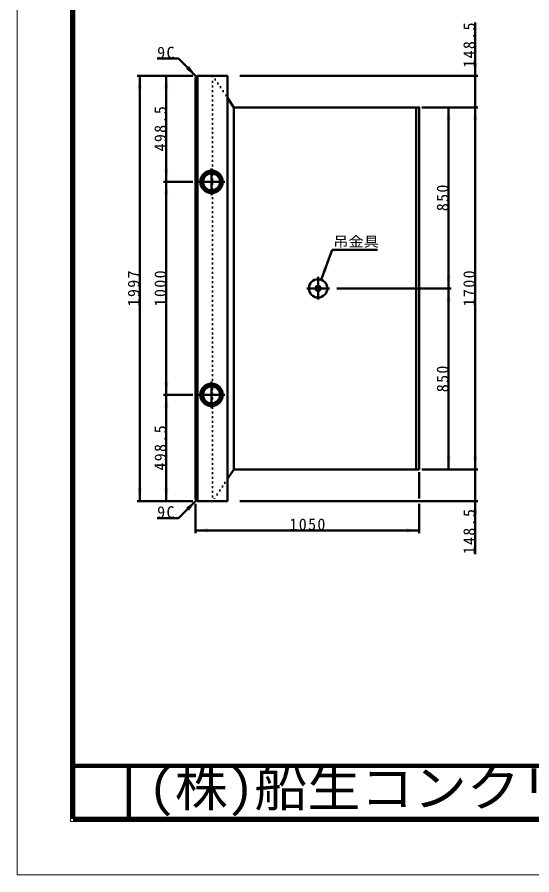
# Model space of a CAD drawing. Units: millimetres, scale not verified, with parts at other scales. Extents: x -2102 to 2102, y -1485 to 1485.
# Drawn here: x -2102 to -1136, y -1485 to 126 of the extents above; entities that cross this region are included whole.
import ezdxf
from ezdxf.enums import TextEntityAlignment as Align

# ---------------------------------------------------------------- set-up
doc = ezdxf.new("R2010")
doc.units = ezdxf.units.MM
doc.header["$LTSCALE"] = 5
doc.linetypes.add('DOTTED', pattern=[1.75, 0.25, -1.5])
doc.linetypes.add('LONG_DASHED_DOTTED', pattern=[15.25, 12, -1.5, 0.25, -1.5])
doc.layers.add('0-0_V-nasSTD', color=7, linetype='Continuous', lineweight=50)
doc.layers.add('0-1_0', color=7, linetype='Continuous', lineweight=100)
doc.styles.add('ＭＳ ゴシック', font='')
doc.styles.get('ＭＳ ゴシック').set_extended_font_data('MS Gothic')

msp = doc.modelspace()

# ---------------------------------------------------------------- linework, layer by layer
at = {"layer": '0-0_V-nasSTD', "lineweight": 100}
for p, q in [((-1997.5, 1380), (-1997.5, -1380)), ((-1997.5, -1380), (1997.5, -1380))]:
    msp.add_line(p, q, dxfattribs=at)
at = {"layer": '0-0_V-nasSTD'}
for p, q in [((-1242.404, 15.769), (-1242.404, 115.769)), ((-1772.404, 15.769), (-1877.404, 15.769)), ((-1872.404, 15.769), (-1872.404, -783.031)), ((-1822.404, -183.631), (-1822.404, 15.769)), ((-1763.804, 15.769), (-1767.404, 12.169)), ((-1767.404, 12.169), (-1767.404, -779.431)), ((-1707.404, 15.769), (-1763.804, 15.769)), ((-1763.804, 15.769), (-1763.804, -783.031)), ((-1707.404, -783.031), (-1707.404, 15.769)), ((-1684.404, 15.769), (-1237.404, 15.769)), ((-1242.404, -43.631), (-1242.404, 15.769)), ((-1707.404, -25.811), (-1695.404, -43.631)), ((-1353.404, -723.631), (-1353.404, -43.631)), ((-1342.404, -43.631), (-1237.404, -43.631)), ((-1292.404, -383.631), (-1292.404, -43.631)), ((-1242.404, -723.631), (-1242.404, -43.631)), ((-1772.404, -183.631), (-1827.404, -183.631)), ((-1822.404, -583.631), (-1822.404, -183.631)), ((-1531.521, -367.468), (-1511, -311.087)), ((-1426, -311.087), (-1511, -311.087)), ((-1502.404, -383.631), (-1287.404, -383.631)), ((-1292.404, -723.631), (-1292.404, -383.631)), ((-1772.404, -583.631), (-1827.404, -583.631)), ((-1822.404, -783.031), (-1822.404, -583.631)), ((-1695.404, -723.631), (-1707.404, -741.451)), ((-1342.404, -723.631), (-1237.404, -723.631)), ((-1242.404, -723.631), (-1242.404, -783.031)), ((-1347.404, -778.031), (-1347.404, -728.631)), ((-1772.404, -783.031), (-1877.404, -783.031)), ((-1767.404, -779.431), (-1763.804, -783.031)), ((-1767.404, -843.031), (-1767.404, -788.031)), ((-1763.804, -783.031), (-1707.404, -783.031)), ((-1684.404, -783.031), (-1237.404, -783.031)), ((-1347.404, -843.031), (-1347.404, -788.031)), ((-1242.404, -783.031), (-1242.404, -883.031)), ((-1347.404, -838.031), (-1767.404, -838.031))]:
    msp.add_line(p, q, dxfattribs=at)
at = {"layer": '0-0_V-nasSTD', "linetype": 'DOTTED'}
for p, q in [((-1735.404, -783.031), (-1735.404, 15.769)), ((-1735.404, 15.769), (-1707.404, -25.811)), ((-1707.404, -741.451), (-1735.404, -783.031))]:
    msp.add_line(p, q, dxfattribs=at)
at = {"layer": '0-0_V-nasSTD', "linetype": 'LONG_DASHED_DOTTED'}
for p, q in [((-1737.404, -158.631), (-1737.404, -208.631)), ((-1762.404, -183.631), (-1712.404, -183.631)), ((-1537.404, -361.831), (-1537.404, -404.231)), ((-1558.604, -383.631), (-1516.204, -383.631)), ((-1737.404, -558.631), (-1737.404, -608.631)), ((-1762.404, -583.631), (-1712.404, -583.631))]:
    msp.add_line(p, q, dxfattribs=at)
at = {"layer": '0-0_V-nasSTD', "lineweight": 18}
for points in [[(-2102.5, -1485), (-2102.5, 1485), (2102.5, 1485), (2102.5, -1485)], [(-2002.5, -1385), (-2002.5, 1385), (2002.5, 1385), (2002.5, -1385)]]:
    msp.add_lwpolyline(points, close=True, dxfattribs=at)
at = {"layer": '0-0_V-nasSTD'}
for points in [[(-1765.604, 13.969), (-1799.545, 47.91), (-1839.545, 47.91)], [(-1347.404, -723.631), (-1347.404, -43.631), (-1695.404, -43.631)], [(-1347.404, -723.631), (-1695.404, -723.631), (-1695.404, -43.631)], [(-1765.604, -781.231), (-1799.545, -815.172), (-1839.545, -815.172)]]:
    msp.add_lwpolyline(points, dxfattribs=at)
for centre, radius in [((-1737.404, -183.631), 21), ((-1737.404, -183.631), 18), ((-1737.404, -183.631), 16), ((-1537.404, -383.631), 17.2), ((-1537.404, -383.631), 5), ((-1737.404, -583.631), 21), ((-1737.404, -583.631), 18), ((-1737.404, -583.631), 16)]:
    msp.add_circle(centre, radius, dxfattribs=at)
for points in [[(-1782.574, 30.939), (-1779.746, 33.768), (-1765.604, 13.969)], [(-1246.404, 39.769), (-1242.404, 15.769), (-1242.404, 39.769)], [(-1242.404, 15.769), (-1242.404, 39.769), (-1238.404, 39.769)], [(-1785.403, 28.111), (-1782.574, 30.939), (-1765.604, 13.969)], [(-1876.404, -8.231), (-1872.404, -8.231), (-1872.404, 15.769)], [(-1872.404, -8.231), (-1872.404, 15.769), (-1868.404, -8.231)], [(-1826.404, -8.231), (-1822.404, -8.231), (-1822.404, 15.769)], [(-1822.404, -8.231), (-1822.404, 15.769), (-1818.404, -8.231)], [(-1296.404, -67.631), (-1292.404, -67.631), (-1292.404, -43.631)], [(-1292.404, -67.631), (-1292.404, -43.631), (-1288.404, -67.631)], [(-1246.404, -67.631), (-1242.404, -67.631), (-1242.404, -43.631)], [(-1242.404, -67.631), (-1242.404, -43.631), (-1238.404, -67.631)], [(-1826.404, -159.631), (-1822.404, -183.631), (-1822.404, -159.631)], [(-1822.404, -183.631), (-1822.404, -159.631), (-1818.404, -159.631)], [(-1826.404, -207.631), (-1822.404, -207.631), (-1822.404, -183.631)], [(-1822.404, -207.631), (-1822.404, -183.631), (-1818.404, -207.631)], [(-1531.521, -367.468), (-1527.071, -343.548), (-1523.313, -344.916)], [(-1531.521, -367.468), (-1523.313, -344.916), (-1519.554, -346.284)], [(-1296.404, -359.631), (-1292.404, -383.631), (-1292.404, -359.631)], [(-1292.404, -383.631), (-1292.404, -359.631), (-1288.404, -359.631)], [(-1296.404, -407.631), (-1292.404, -407.631), (-1292.404, -383.631)], [(-1292.404, -407.631), (-1292.404, -383.631), (-1288.404, -407.631)], [(-1826.404, -559.631), (-1822.404, -583.631), (-1822.404, -559.631)], [(-1822.404, -583.631), (-1822.404, -559.631), (-1818.404, -559.631)], [(-1826.404, -607.631), (-1822.404, -607.631), (-1822.404, -583.631)], [(-1822.404, -607.631), (-1822.404, -583.631), (-1818.404, -607.631)], [(-1296.404, -699.631), (-1292.404, -723.631), (-1292.404, -699.631)], [(-1292.404, -723.631), (-1292.404, -699.631), (-1288.404, -699.631)], [(-1246.404, -699.631), (-1242.404, -723.631), (-1242.404, -699.631)], [(-1242.404, -723.631), (-1242.404, -699.631), (-1238.404, -699.631)], [(-1876.404, -759.031), (-1872.404, -783.031), (-1872.404, -759.031)], [(-1872.404, -783.031), (-1872.404, -759.031), (-1868.404, -759.031)], [(-1826.404, -759.031), (-1822.404, -783.031), (-1822.404, -759.031)], [(-1822.404, -783.031), (-1822.404, -759.031), (-1818.404, -759.031)], [(-1785.403, -795.373), (-1782.574, -798.202), (-1765.604, -781.231)], [(-1782.574, -798.202), (-1779.746, -801.03), (-1765.604, -781.231)], [(-1246.404, -807.031), (-1242.404, -807.031), (-1242.404, -783.031)], [(-1242.404, -807.031), (-1242.404, -783.031), (-1238.404, -807.031)], [(-1767.404, -838.031), (-1743.404, -838.031), (-1743.404, -834.031)], [(-1371.404, -838.031), (-1371.404, -834.031), (-1347.404, -838.031)], [(-1767.404, -838.031), (-1743.404, -842.031), (-1743.404, -838.031)], [(-1371.404, -842.031), (-1371.404, -838.031), (-1347.404, -838.031)]]:
    msp.add_solid(points, dxfattribs=at)
at = {"layer": '0-1_0'}
for p, q in [((-1997.5, -1280), (1997.5, -1280)), ((-1892.5, -1280), (-1892.5, -1380))]:
    msp.add_line(p, q, dxfattribs=at)

# ---------------------------------------------------------------- texts
at = {"layer": '0-0_V-nasSTD', "style": 'ＭＳ ゴシック'}
for s, height, width, p in [('吊金具', 19.06, 1.1, (-1509, -311.087)), ('(株)船生コンクリート工業', 69.65, 1.05, (-1856.5, -1377.45))]:
    msp.add_text(s, height=height, dxfattribs=dict(at, width=width)).set_placement(p, align=Align.BOTTOM_LEFT)
at = {"layer": '0-0_V-nasSTD', "char_height": 21.99, "attachment_point": 7, "rotation": 90, "style": 'ＭＳ ゴシック'}
for s, insert in [('\\T1.17;148.5', (-1242.404, 30.769)), ('\\T1.17;498.5', (-1822.404, -126.431)), ('\\T1.17;850', (-1292.404, -238.631)), ('\\T1.17;1997', (-1872.404, -417.381)), ('\\T1.17;1000', (-1822.404, -417.381)), ('\\T1.17;1700', (-1242.404, -417.381)), ('\\T1.17;850', (-1292.404, -578.631)), ('\\T1.17;498.5', (-1822.404, -725.831)), ('\\T1.17;148.5', (-1242.404, -883.031))]:
    msp.add_mtext(s, dxfattribs=dict(at, insert=insert))
at = {"layer": '0-0_V-nasSTD', "char_height": 21.99, "attachment_point": 7, "style": 'ＭＳ ゴシック'}
for s, insert in [('\\T1.17;9C', (-1839.545, 47.91)), ('\\T1.17;9C', (-1839.545, -815.172)), ('\\T1.17;1050', (-1591.154, -838.031))]:
    msp.add_mtext(s, dxfattribs=dict(at, insert=insert))

doc.saveas('drawing.dxf')
